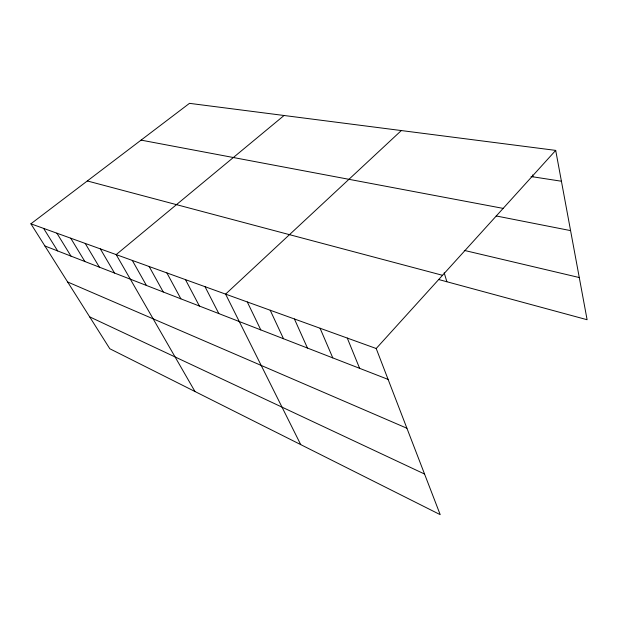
<?xml version="1.0" encoding="UTF-8"?>
<svg xmlns="http://www.w3.org/2000/svg" width="618" height="618" viewBox="0 0 618 618"><rect width="100%" height="100%" fill="white"/><g stroke="black" fill="none" stroke-linecap="round" stroke-linejoin="round"><path stroke-width="0.93" d="M376.2 348.513L555.698 150.39L189.479 103.345L30.9 223.809L109.803 348.745L440.201 514.655L376.2 348.513L30.9 223.809M401.329 130.56L225.593 294.122L300.734 444.62M284.064 115.496L116.184 254.608L194.979 391.518M531.055 176.532L561.422 181.236M141.074 140.116L503.152 208.39M496.184 215.96L570.576 230.607M464.272 250.398L579.282 277.544M87.308 180.958L442.527 275.304M438.649 279.521L587.1 319.722L555.698 150.39M44.898 245.972L388.096 379.398M67.64 281.978L406.914 428.243M89.664 316.856L424.551 474.037M43.623 228.397L57.667 250.931M56.887 233.187L70.977 256.107M70.738 238.193L84.859 261.507M85.207 243.415L99.351 267.138M100.34 248.884L114.492 273.025M132.291 260.425L146.42 285.439M149.17 266.52L163.252 291.982M166.875 272.909L180.896 298.842M185.462 279.63L199.405 306.041M205.014 286.682L218.842 313.596M247.285 301.955L260.804 329.912M270.197 310.228L283.5 338.734M294.415 318.973L307.455 348.05M320.062 328.235L332.793 357.899M347.277 338.069L359.622 368.328M444.188 272.808L446.884 281.754M532.531 174.94L532.925 176.825"/></g></svg>
